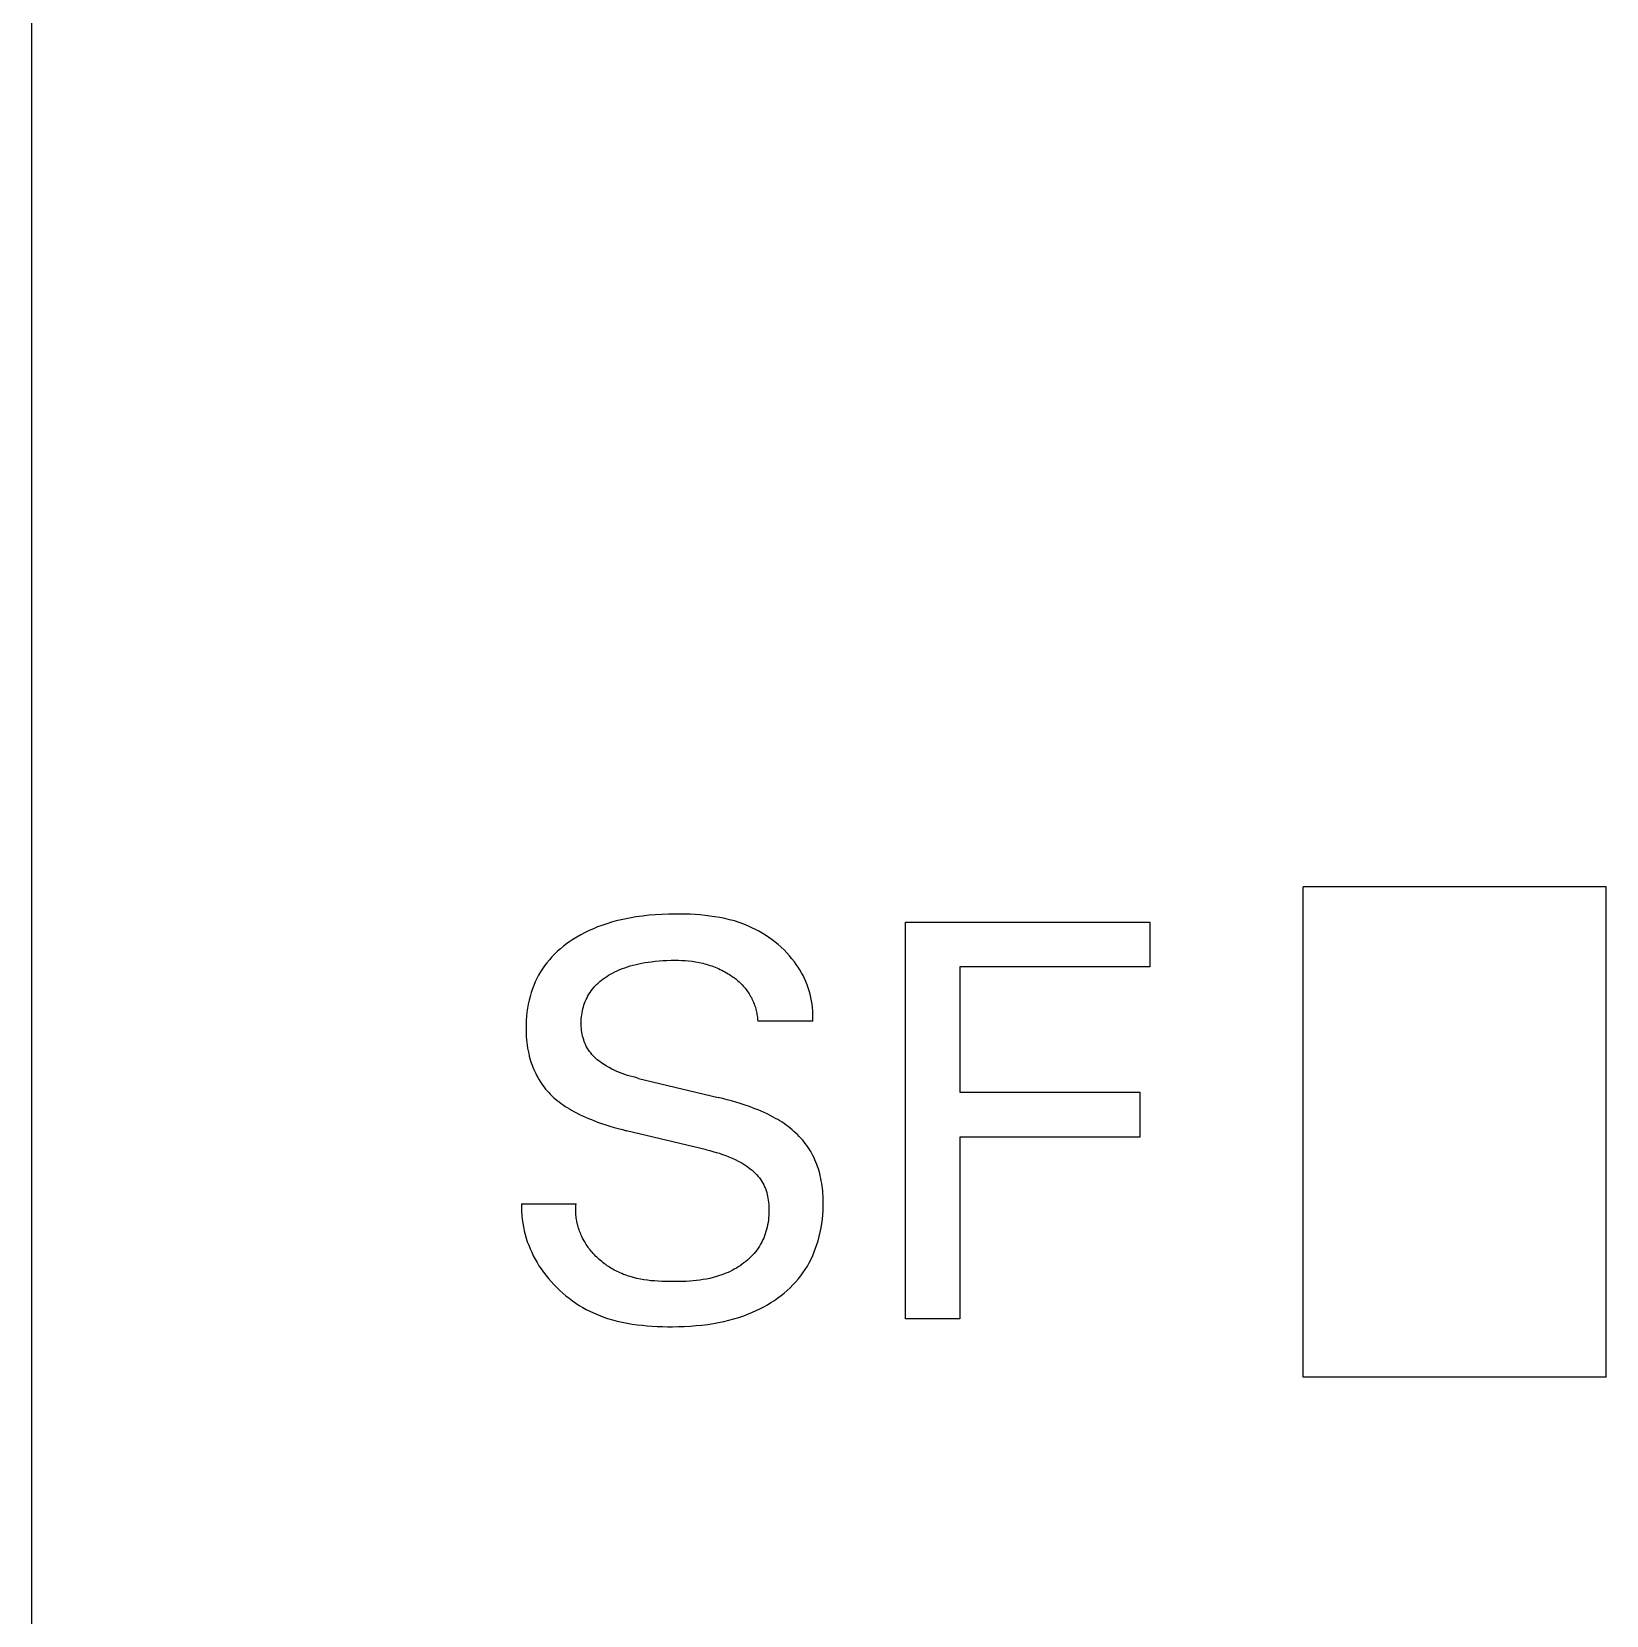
# Model space of a CAD drawing. Extents: x 10 to 656, y -396 to 292.
# Drawn here: x 261.521 to 262.888, y 115.463 to 116.836 of the extents above; entities that cross this region are included whole.
import ezdxf

# ---------------------------------------------------------------- set-up
doc = ezdxf.new("R2010")
doc.units = 0
doc.header["$LTSCALE"] = 5
doc.header["$MEASUREMENT"] = 0
doc.layers.get('0').update_dxf_attribs({"linetype": 'CONTINUOUS'})

msp = doc.modelspace()

# ---------------------------------------------------------------- linework, layer by layer
at = {"color": 7, "linetype": 'Continuous'}
for p, q in [((261.5214, 101.4882), (261.5214, 118.1086)), ((262.6247, 115.6692), (262.6247, 116.0943)), ((262.8878, 116.0943), (262.6247, 116.0943)), ((262.8878, 115.6692), (262.8878, 116.0943)), ((262.0088, 116.0581), (262.0051, 116.0565)), ((262.0125, 116.0596), (262.0088, 116.0581)), ((262.0162, 116.061), (262.0125, 116.0596)), ((262.0204, 116.0624), (262.0162, 116.061)), ((262.0245, 116.0637), (262.0204, 116.0624)), ((262.0287, 116.0648), (262.0245, 116.0637)), ((262.033, 116.0659), (262.0287, 116.0648)), ((262.0372, 116.0668), (262.033, 116.0659)), ((262.0415, 116.0676), (262.0372, 116.0668)), ((262.0458, 116.0683), (262.0415, 116.0676)), ((262.0514, 116.0691), (262.0458, 116.0683)), ((262.057, 116.0697), (262.0514, 116.0691)), ((262.0626, 116.0701), (262.057, 116.0697)), ((262.0683, 116.0705), (262.0626, 116.0701)), ((262.074, 116.0707), (262.0683, 116.0705)), ((262.0797, 116.0707), (262.074, 116.0707)), ((262.084, 116.0707), (262.0797, 116.0707)), ((262.0884, 116.0707), (262.084, 116.0707)), ((262.0927, 116.0706), (262.0884, 116.0707)), ((262.0971, 116.0703), (262.0927, 116.0706)), ((262.1014, 116.07), (262.0971, 116.0703)), ((262.1057, 116.0696), (262.1014, 116.07)), ((262.11, 116.0691), (262.1057, 116.0696)), ((262.1143, 116.0685), (262.11, 116.0691)), ((262.1186, 116.0678), (262.1143, 116.0685)), ((262.1228, 116.0669), (262.1186, 116.0678)), ((262.127, 116.0659), (262.1228, 116.0669)), ((262.1312, 116.0648), (262.127, 116.0659)), ((262.1353, 116.0635), (262.1312, 116.0648)), ((262.1393, 116.062), (262.1353, 116.0635)), ((262.1434, 116.0604), (262.1393, 116.062)), ((262.1464, 116.059), (262.1434, 116.0604)), ((262.1495, 116.0575), (262.1464, 116.059)), ((262.1525, 116.0559), (262.1495, 116.0575)), ((262.2797, 115.7198), (262.2797, 116.0639)), ((262.2797, 116.0639), (262.4916, 116.0639)), ((262.4916, 116.0639), (262.4916, 116.0249)), ((261.9855, 116.045), (261.9829, 116.0429)), ((261.9883, 116.0469), (261.9855, 116.045)), ((261.9911, 116.0488), (261.9883, 116.0469)), ((261.9945, 116.0509), (261.9911, 116.0488)), ((261.998, 116.0529), (261.9945, 116.0509)), ((262.0016, 116.0547), (261.998, 116.0529)), ((262.0051, 116.0565), (262.0016, 116.0547)), ((262.1554, 116.0542), (262.1525, 116.0559)), ((262.1583, 116.0524), (262.1554, 116.0542)), ((262.1612, 116.0505), (262.1583, 116.0524)), ((262.1639, 116.0485), (262.1612, 116.0505)), ((262.1666, 116.0465), (262.1639, 116.0485)), ((262.1692, 116.0443), (262.1666, 116.0465)), ((262.1718, 116.042), (262.1692, 116.0443)), ((261.9706, 116.0312), (261.9685, 116.0286)), ((261.9729, 116.0337), (261.9706, 116.0312)), ((261.9753, 116.0362), (261.9729, 116.0337)), ((261.9777, 116.0385), (261.9753, 116.0362)), ((261.9802, 116.0407), (261.9777, 116.0385)), ((261.9829, 116.0429), (261.9802, 116.0407)), ((262.0589, 116.0295), (262.0623, 116.0299)), ((262.0623, 116.0299), (262.0658, 116.0302)), ((262.0658, 116.0302), (262.0692, 116.0305)), ((262.0692, 116.0305), (262.0727, 116.0306)), ((262.0727, 116.0306), (262.0762, 116.0307)), ((262.0762, 116.0307), (262.0797, 116.0307)), ((262.0797, 116.0307), (262.0826, 116.0307)), ((262.0826, 116.0307), (262.0856, 116.0306)), ((262.0856, 116.0306), (262.0885, 116.0304)), ((262.0885, 116.0304), (262.0914, 116.0301)), ((262.0914, 116.0301), (262.0944, 116.0298)), ((262.0944, 116.0298), (262.0973, 116.0294)), ((262.1743, 116.0397), (262.1718, 116.042)), ((262.1766, 116.0372), (262.1743, 116.0397)), ((262.1789, 116.0347), (262.1766, 116.0372)), ((262.1811, 116.0321), (262.1789, 116.0347)), ((262.1832, 116.0294), (262.1811, 116.0321)), ((261.9613, 116.0178), (261.9598, 116.0149)), ((261.963, 116.0206), (261.9613, 116.0178)), ((261.9647, 116.0233), (261.963, 116.0206)), ((261.9665, 116.026), (261.9647, 116.0233)), ((261.9685, 116.0286), (261.9665, 116.026)), ((262.0188, 116.0156), (262.0204, 116.0167)), ((262.0204, 116.0167), (262.022, 116.0177)), ((262.022, 116.0177), (262.0236, 116.0186)), ((262.0236, 116.0186), (262.0253, 116.0195)), ((262.0253, 116.0195), (262.0274, 116.0206)), ((262.0274, 116.0206), (262.0296, 116.0216)), ((262.0296, 116.0216), (262.0318, 116.0226)), ((262.0318, 116.0226), (262.034, 116.0235)), ((262.034, 116.0235), (262.0362, 116.0243)), ((262.0362, 116.0243), (262.0385, 116.0251)), ((262.0385, 116.0251), (262.0407, 116.0258)), ((262.0407, 116.0258), (262.0433, 116.0265)), ((262.0433, 116.0265), (262.0459, 116.0271)), ((262.0459, 116.0271), (262.0484, 116.0277)), ((262.0484, 116.0277), (262.051, 116.0282)), ((262.051, 116.0282), (262.0536, 116.0287)), ((262.0536, 116.0287), (262.0563, 116.0291)), ((262.0563, 116.0291), (262.0589, 116.0295)), ((262.0973, 116.0294), (262.1005, 116.0288)), ((262.1005, 116.0288), (262.1037, 116.0281)), ((262.1037, 116.0281), (262.1053, 116.0277)), ((262.1053, 116.0277), (262.1068, 116.0272)), ((262.1068, 116.0272), (262.1084, 116.0268)), ((262.1084, 116.0268), (262.11, 116.0263)), ((262.11, 116.0263), (262.1115, 116.0258)), ((262.1115, 116.0258), (262.1131, 116.0252)), ((262.1131, 116.0252), (262.1145, 116.0247)), ((262.1145, 116.0247), (262.1159, 116.0241)), ((262.1159, 116.0241), (262.1174, 116.0235)), ((262.1174, 116.0235), (262.1188, 116.0228)), ((262.1188, 116.0228), (262.1202, 116.0221)), ((262.1202, 116.0221), (262.1216, 116.0214)), ((262.1216, 116.0214), (262.123, 116.0207)), ((262.123, 116.0207), (262.1243, 116.0199)), ((262.1243, 116.0199), (262.1257, 116.0191)), ((262.1257, 116.0191), (262.127, 116.0183)), ((262.127, 116.0183), (262.1281, 116.0176)), ((262.1281, 116.0176), (262.1291, 116.0169)), ((262.1291, 116.0169), (262.1302, 116.0161)), ((262.1302, 116.0161), (262.1313, 116.0154)), ((262.1849, 116.0271), (262.1832, 116.0294)), ((262.1865, 116.0248), (262.1849, 116.0271)), ((262.188, 116.0223), (262.1865, 116.0248)), ((262.1894, 116.0199), (262.188, 116.0223)), ((262.1908, 116.0174), (262.1894, 116.0199)), ((262.1921, 116.0148), (262.1908, 116.0174)), ((262.3267, 116.0249), (262.3267, 115.9164)), ((262.4916, 116.0249), (262.3267, 116.0249)), ((261.9549, 116.0028), (261.9539, 115.9994)), ((261.956, 116.0059), (261.9549, 116.0028)), ((261.9571, 116.0089), (261.956, 116.0059)), ((261.9584, 116.0119), (261.9571, 116.0089)), ((261.9598, 116.0149), (261.9584, 116.0119)), ((262.005, 116.0013), (262.0059, 116.0028)), ((262.0059, 116.0028), (262.0069, 116.0042)), ((262.0069, 116.0042), (262.008, 116.0056)), ((262.008, 116.0056), (262.0091, 116.007)), ((262.0091, 116.007), (262.0102, 116.0083)), ((262.0102, 116.0083), (262.0115, 116.0096)), ((262.0115, 116.0096), (262.0129, 116.0109)), ((262.0129, 116.0109), (262.0143, 116.0122)), ((262.0143, 116.0122), (262.0158, 116.0134)), ((262.0158, 116.0134), (262.0173, 116.0145)), ((262.0173, 116.0145), (262.0188, 116.0156)), ((262.1313, 116.0154), (262.1323, 116.0146)), ((262.1323, 116.0146), (262.1333, 116.0137)), ((262.1333, 116.0137), (262.1343, 116.0129)), ((262.1343, 116.0129), (262.1353, 116.012)), ((262.1353, 116.012), (262.1362, 116.0112)), ((262.1362, 116.0112), (262.1371, 116.0103)), ((262.1371, 116.0103), (262.138, 116.0093)), ((262.138, 116.0093), (262.1389, 116.0084)), ((262.1389, 116.0084), (262.1398, 116.0074)), ((262.1398, 116.0074), (262.1405, 116.0065)), ((262.1405, 116.0065), (262.1413, 116.0055)), ((262.1413, 116.0055), (262.142, 116.0046)), ((262.142, 116.0046), (262.1427, 116.0036)), ((262.1427, 116.0036), (262.1434, 116.0026)), ((262.1434, 116.0026), (262.1441, 116.0015)), ((262.1932, 116.0122), (262.1921, 116.0148)), ((262.1943, 116.0095), (262.1932, 116.0122)), ((262.1953, 116.0068), (262.1943, 116.0095)), ((262.1962, 116.0041), (262.1953, 116.0068)), ((262.197, 116.0013), (262.1962, 116.0041)), ((261.9517, 115.9891), (261.9512, 115.9856)), ((261.9523, 115.9926), (261.9517, 115.9891)), ((261.953, 115.996), (261.9523, 115.9926)), ((261.9539, 115.9994), (261.953, 115.996)), ((261.9997, 115.9885), (262.0001, 115.9902)), ((262.0001, 115.9902), (262.0006, 115.9918)), ((262.0006, 115.9918), (262.0012, 115.9934)), ((262.0012, 115.9934), (262.0018, 115.995)), ((262.0018, 115.995), (262.0026, 115.9966)), ((262.0026, 115.9966), (262.0033, 115.9982)), ((262.0033, 115.9982), (262.0041, 115.9998)), ((262.0041, 115.9998), (262.005, 116.0013)), ((262.1441, 116.0015), (262.1447, 116.0005)), ((262.1447, 116.0005), (262.1453, 115.9994)), ((262.1453, 115.9994), (262.1459, 115.9983)), ((262.1459, 115.9983), (262.1464, 115.9973)), ((262.1464, 115.9973), (262.1469, 115.9962)), ((262.1469, 115.9962), (262.1474, 115.995)), ((262.1474, 115.995), (262.1479, 115.9939)), ((262.1479, 115.9939), (262.1483, 115.9928)), ((262.1483, 115.9928), (262.1487, 115.9917)), ((262.1487, 115.9917), (262.1491, 115.9906)), ((262.1491, 115.9906), (262.1495, 115.9894)), ((262.1495, 115.9894), (262.1498, 115.9883)), ((262.1976, 115.9985), (262.197, 116.0013)), ((262.1982, 115.9956), (262.1976, 115.9985)), ((262.1987, 115.9928), (262.1982, 115.9956)), ((262.199, 115.9898), (262.1987, 115.9928)), ((262.1992, 115.9869), (262.199, 115.9898)), ((261.9506, 115.9786), (261.9504, 115.975)), ((261.9504, 115.975), (261.9504, 115.9715)), ((261.9508, 115.9821), (261.9506, 115.9786)), ((261.9512, 115.9856), (261.9508, 115.9821)), ((261.9982, 115.9783), (261.9983, 115.9801)), ((261.9982, 115.9766), (261.9982, 115.9783)), ((261.9982, 115.9749), (261.9982, 115.9766)), ((261.9983, 115.9732), (261.9982, 115.9749)), ((261.9983, 115.9801), (261.9985, 115.9818)), ((261.9985, 115.9818), (261.9987, 115.9835)), ((261.9987, 115.9835), (261.999, 115.9852)), ((261.999, 115.9852), (261.9993, 115.9868)), ((261.9993, 115.9868), (261.9997, 115.9885)), ((262.1498, 115.9883), (262.1501, 115.9872)), ((262.1501, 115.9872), (262.1503, 115.986)), ((262.1503, 115.986), (262.1506, 115.9849)), ((262.1506, 115.9849), (262.1508, 115.9837)), ((262.1508, 115.9837), (262.1509, 115.9825)), ((262.1509, 115.9825), (262.1511, 115.9814)), ((262.1511, 115.9814), (262.1512, 115.9802)), ((262.1512, 115.9802), (262.1513, 115.979)), ((262.1513, 115.979), (262.1514, 115.9778)), ((262.1992, 115.9778), (262.1514, 115.9778)), ((262.1993, 115.9839), (262.1992, 115.9869)), ((262.1992, 115.9778), (262.1993, 115.9809)), ((262.1993, 115.9809), (262.1993, 115.9839)), ((261.9504, 115.9715), (261.9504, 115.969)), ((261.9504, 115.969), (261.9505, 115.9666)), ((261.9505, 115.9666), (261.9506, 115.9642)), ((261.9506, 115.9642), (261.9508, 115.9618)), ((261.9508, 115.9618), (261.9511, 115.9594)), ((261.9984, 115.9716), (261.9983, 115.9732)), ((261.9986, 115.9699), (261.9984, 115.9716)), ((261.9988, 115.9683), (261.9986, 115.9699)), ((261.9991, 115.9666), (261.9988, 115.9683)), ((261.9995, 115.965), (261.9991, 115.9666)), ((261.9999, 115.9634), (261.9995, 115.965)), ((262.0004, 115.9618), (261.9999, 115.9634)), ((262.0009, 115.9602), (262.0004, 115.9618)), ((261.9511, 115.9594), (261.9514, 115.957)), ((261.9514, 115.957), (261.9517, 115.9546)), ((261.9517, 115.9546), (261.9522, 115.9522)), ((261.9522, 115.9522), (261.9527, 115.9498)), ((261.9527, 115.9498), (261.9532, 115.9475)), ((261.9532, 115.9475), (261.9537, 115.9455)), ((262.0015, 115.9587), (262.0009, 115.9602)), ((262.0022, 115.9572), (262.0015, 115.9587)), ((262.0029, 115.9557), (262.0022, 115.9572)), ((262.0037, 115.9543), (262.0029, 115.9557)), ((262.0046, 115.953), (262.0037, 115.9543)), ((262.0055, 115.9516), (262.0046, 115.953)), ((262.0065, 115.9503), (262.0055, 115.9516)), ((262.0076, 115.9491), (262.0065, 115.9503)), ((262.0087, 115.9479), (262.0076, 115.9491)), ((262.0098, 115.9467), (262.0087, 115.9479)), ((261.9537, 115.9455), (261.9543, 115.9436)), ((261.9543, 115.9436), (261.9549, 115.9417)), ((261.9549, 115.9417), (261.9556, 115.9398)), ((261.9556, 115.9398), (261.9563, 115.9379)), ((261.9563, 115.9379), (261.9571, 115.9361)), ((261.9571, 115.9361), (261.9579, 115.9342)), ((261.9579, 115.9342), (261.9588, 115.9324)), ((262.011, 115.9456), (262.0098, 115.9467)), ((262.0122, 115.9445), (262.011, 115.9456)), ((262.0135, 115.9435), (262.0122, 115.9445)), ((262.0148, 115.9425), (262.0135, 115.9435)), ((262.0162, 115.9415), (262.0148, 115.9425)), ((262.0175, 115.9406), (262.0162, 115.9415)), ((262.0189, 115.9397), (262.0175, 115.9406)), ((262.0203, 115.9388), (262.0189, 115.9397)), ((262.0225, 115.9376), (262.0203, 115.9388)), ((262.0247, 115.9364), (262.0225, 115.9376)), ((262.0269, 115.9353), (262.0247, 115.9364)), ((262.0292, 115.9343), (262.0269, 115.9353)), ((262.0315, 115.9334), (262.0292, 115.9343)), ((261.9588, 115.9324), (261.9597, 115.9306)), ((261.9597, 115.9306), (261.9606, 115.9289)), ((261.9606, 115.9289), (261.9617, 115.9271)), ((261.9617, 115.9271), (261.9627, 115.9255)), ((261.9627, 115.9255), (261.9638, 115.9238)), ((261.9638, 115.9238), (261.965, 115.9222)), ((261.965, 115.9222), (261.9662, 115.9206)), ((261.9662, 115.9206), (261.9674, 115.919)), ((262.0338, 115.9325), (262.0315, 115.9334)), ((262.0361, 115.9317), (262.0338, 115.9325)), ((262.0384, 115.9309), (262.0361, 115.9317)), ((262.0408, 115.9302), (262.0384, 115.9309)), ((262.0432, 115.9295), (262.0408, 115.9302)), ((262.0456, 115.9289), (262.0432, 115.9295)), ((262.048, 115.9283), (262.0456, 115.9289)), ((262.048, 115.9283), (262.1172, 115.9117)), ((261.9674, 115.919), (261.9687, 115.9175)), ((261.9687, 115.9175), (261.9701, 115.916)), ((261.9701, 115.916), (261.9714, 115.9146)), ((261.9714, 115.9146), (261.9728, 115.9132)), ((261.9728, 115.9132), (261.9743, 115.9118)), ((261.9743, 115.9118), (261.9758, 115.9105)), ((261.9758, 115.9105), (261.9774, 115.9091)), ((261.9774, 115.9091), (261.9791, 115.9078)), ((261.9791, 115.9078), (261.9808, 115.9065)), ((261.9808, 115.9065), (261.9826, 115.9052)), ((262.121, 115.9108), (262.1172, 115.9117)), ((262.1248, 115.9098), (262.121, 115.9108)), ((262.1286, 115.9088), (262.1248, 115.9098)), ((262.1324, 115.9077), (262.1286, 115.9088)), ((262.1361, 115.9065), (262.1324, 115.9077)), ((262.1398, 115.9053), (262.1361, 115.9065)), ((262.3267, 115.9164), (262.4831, 115.9164)), ((262.4831, 115.9164), (262.4831, 115.8773)), ((261.9826, 115.9052), (261.9844, 115.904)), ((261.9844, 115.904), (261.9862, 115.9029)), ((261.9862, 115.9029), (261.988, 115.9018)), ((261.988, 115.9018), (261.9899, 115.9007)), ((261.9899, 115.9007), (261.9918, 115.8996)), ((261.9918, 115.8996), (261.9942, 115.8983)), ((261.9942, 115.8983), (261.9968, 115.897)), ((261.9968, 115.897), (261.9993, 115.8958)), ((261.9993, 115.8958), (262.0019, 115.8947)), ((262.0019, 115.8947), (262.0045, 115.8935)), ((262.0045, 115.8935), (262.0071, 115.8925)), ((262.0071, 115.8925), (262.0098, 115.8914)), ((262.1435, 115.9041), (262.1398, 115.9053)), ((262.1463, 115.9031), (262.1435, 115.9041)), ((262.149, 115.902), (262.1463, 115.9031)), ((262.1517, 115.9009), (262.149, 115.902)), ((262.1544, 115.8998), (262.1517, 115.9009)), ((262.1571, 115.8986), (262.1544, 115.8998)), ((262.1597, 115.8974), (262.1571, 115.8986)), ((262.1623, 115.8961), (262.1597, 115.8974)), ((262.1649, 115.8947), (262.1623, 115.8961)), ((262.1669, 115.8936), (262.1649, 115.8947)), ((262.1688, 115.8925), (262.1669, 115.8936)), ((262.1706, 115.8914), (262.1688, 115.8925)), ((262.0098, 115.8914), (262.0124, 115.8904)), ((262.0124, 115.8904), (262.016, 115.8892)), ((262.016, 115.8892), (262.0195, 115.888)), ((262.0195, 115.888), (262.0231, 115.8869)), ((262.0231, 115.8869), (262.0268, 115.8858)), ((262.0268, 115.8858), (262.0304, 115.8848)), ((262.0304, 115.8848), (262.0341, 115.8838)), ((262.0341, 115.8838), (262.0377, 115.8829)), ((262.107, 115.8664), (262.0377, 115.8829)), ((262.1725, 115.8902), (262.1706, 115.8914)), ((262.1743, 115.889), (262.1725, 115.8902)), ((262.1762, 115.8877), (262.1743, 115.889)), ((262.1779, 115.8864), (262.1762, 115.8877)), ((262.1797, 115.8851), (262.1779, 115.8864)), ((262.1814, 115.8837), (262.1797, 115.8851)), ((262.1829, 115.8823), (262.1814, 115.8837)), ((262.1845, 115.8809), (262.1829, 115.8823)), ((262.1859, 115.8795), (262.1845, 115.8809)), ((262.1874, 115.878), (262.1859, 115.8795)), ((262.107, 115.8664), (262.1098, 115.8657)), ((262.1098, 115.8657), (262.1126, 115.8649)), ((262.1126, 115.8649), (262.1154, 115.8641)), ((262.1888, 115.8765), (262.1874, 115.878)), ((262.1902, 115.875), (262.1888, 115.8765)), ((262.1915, 115.8734), (262.1902, 115.875)), ((262.1927, 115.8717), (262.1915, 115.8734)), ((262.194, 115.8701), (262.1927, 115.8717)), ((262.1952, 115.8684), (262.194, 115.8701)), ((262.1963, 115.8667), (262.1952, 115.8684)), ((262.1974, 115.8649), (262.1963, 115.8667)), ((262.1984, 115.8631), (262.1974, 115.8649)), ((262.3267, 115.8773), (262.3267, 115.7198)), ((262.4831, 115.8773), (262.3267, 115.8773)), ((262.1154, 115.8641), (262.1182, 115.8633)), ((262.1182, 115.8633), (262.121, 115.8623)), ((262.121, 115.8623), (262.1238, 115.8614)), ((262.1238, 115.8614), (262.1265, 115.8603)), ((262.1265, 115.8603), (262.1292, 115.8592)), ((262.1292, 115.8592), (262.1318, 115.8579)), ((262.1318, 115.8579), (262.1345, 115.8566)), ((262.1345, 115.8566), (262.1371, 115.8552)), ((262.1371, 115.8552), (262.1387, 115.8542)), ((262.1387, 115.8542), (262.1403, 115.8532)), ((262.1403, 115.8532), (262.1419, 115.8521)), ((262.1419, 115.8521), (262.1435, 115.851)), ((262.1993, 115.8613), (262.1984, 115.8631)), ((262.2003, 115.8594), (262.1993, 115.8613)), ((262.2011, 115.8575), (262.2003, 115.8594)), ((262.2019, 115.8556), (262.2011, 115.8575)), ((262.2027, 115.8537), (262.2019, 115.8556)), ((262.2034, 115.8518), (262.2027, 115.8537)), ((262.2041, 115.8498), (262.2034, 115.8518)), ((262.1435, 115.851), (262.145, 115.8498)), ((262.145, 115.8498), (262.1465, 115.8486)), ((262.1465, 115.8486), (262.1479, 115.8474)), ((262.1479, 115.8474), (262.1493, 115.8461)), ((262.1493, 115.8461), (262.1506, 115.8447)), ((262.1506, 115.8447), (262.1518, 115.8433)), ((262.1518, 115.8433), (262.153, 115.8419)), ((262.153, 115.8419), (262.1541, 115.8404)), ((262.1541, 115.8404), (262.1551, 115.8388)), ((262.1551, 115.8388), (262.156, 115.8373)), ((262.2047, 115.8478), (262.2041, 115.8498)), ((262.2052, 115.8458), (262.2047, 115.8478)), ((262.2057, 115.8437), (262.2052, 115.8458)), ((262.2062, 115.8415), (262.2057, 115.8437)), ((262.2066, 115.8394), (262.2062, 115.8415)), ((262.207, 115.8372), (262.2066, 115.8394)), ((262.156, 115.8373), (262.1567, 115.8358)), ((262.1567, 115.8358), (262.1574, 115.8343)), ((262.1574, 115.8343), (262.1581, 115.8327)), ((262.1581, 115.8327), (262.1587, 115.8311)), ((262.1587, 115.8311), (262.1592, 115.8294)), ((262.1592, 115.8294), (262.1596, 115.8277)), ((262.1596, 115.8277), (262.16, 115.826)), ((262.16, 115.826), (262.1603, 115.8243)), ((262.1603, 115.8243), (262.1606, 115.8226)), ((262.2073, 115.835), (262.207, 115.8372)), ((262.2076, 115.8328), (262.2073, 115.835)), ((262.2078, 115.8306), (262.2076, 115.8328)), ((262.2079, 115.8284), (262.2078, 115.8306)), ((262.2081, 115.8262), (262.2079, 115.8284)), ((262.2082, 115.8212), (262.2081, 115.8262)), ((261.9465, 115.8195), (261.9464, 115.8161)), ((261.9464, 115.8161), (261.9465, 115.8127)), ((261.9465, 115.8195), (261.9938, 115.8195)), ((261.9465, 115.8127), (261.9467, 115.8093)), ((261.9935, 115.8154), (261.9936, 115.8168)), ((261.9935, 115.814), (261.9935, 115.8154)), ((261.9935, 115.8127), (261.9935, 115.814)), ((261.9936, 115.8113), (261.9935, 115.8127)), ((261.9936, 115.8168), (261.9937, 115.8181)), ((261.9937, 115.81), (261.9936, 115.8113)), ((261.9937, 115.8181), (261.9938, 115.8195)), ((261.9938, 115.8086), (261.9937, 115.81)), ((262.1606, 115.8226), (262.1608, 115.8208)), ((262.1608, 115.8208), (262.161, 115.8191)), ((262.161, 115.8191), (262.1611, 115.8173)), ((262.1611, 115.8173), (262.1612, 115.8153)), ((262.1612, 115.8112), (262.1611, 115.8092)), ((262.1612, 115.8153), (262.1612, 115.8133)), ((262.1612, 115.8133), (262.1612, 115.8112)), ((262.2078, 115.8098), (262.2081, 115.8136)), ((262.2081, 115.8136), (262.2082, 115.8174)), ((262.2082, 115.8174), (262.2082, 115.8212)), ((261.9467, 115.8093), (261.947, 115.806)), ((261.947, 115.806), (261.9475, 115.8027)), ((261.9475, 115.8027), (261.9481, 115.7994)), ((261.9481, 115.7994), (261.9488, 115.7961)), ((261.9939, 115.8073), (261.9938, 115.8086)), ((261.9941, 115.806), (261.9939, 115.8073)), ((261.9944, 115.8047), (261.9941, 115.806)), ((261.9946, 115.8034), (261.9944, 115.8047)), ((261.9949, 115.8021), (261.9946, 115.8034)), ((261.9952, 115.8008), (261.9949, 115.8021)), ((261.9956, 115.7995), (261.9952, 115.8008)), ((261.9959, 115.7983), (261.9956, 115.7995)), ((261.9964, 115.797), (261.9959, 115.7983)), ((261.9968, 115.7958), (261.9964, 115.797)), ((262.1591, 115.7973), (262.1586, 115.7954)), ((262.1596, 115.7992), (262.1591, 115.7973)), ((262.16, 115.8012), (262.1596, 115.7992)), ((262.1604, 115.8032), (262.16, 115.8012)), ((262.1607, 115.8052), (262.1604, 115.8032)), ((262.1609, 115.8072), (262.1607, 115.8052)), ((262.1611, 115.8092), (262.1609, 115.8072)), ((262.2057, 115.7948), (262.2064, 115.7986)), ((262.2064, 115.7986), (262.207, 115.8023)), ((262.207, 115.8023), (262.2075, 115.8061)), ((262.2075, 115.8061), (262.2078, 115.8098)), ((261.9488, 115.7961), (261.9496, 115.7929)), ((261.9496, 115.7929), (261.9505, 115.7897)), ((261.9505, 115.7897), (261.9515, 115.7866)), ((261.9515, 115.7866), (261.9527, 115.7835)), ((261.9527, 115.7835), (261.9539, 115.7804)), ((261.9973, 115.7946), (261.9968, 115.7958)), ((261.9978, 115.7934), (261.9973, 115.7946)), ((261.9983, 115.7922), (261.9978, 115.7934)), ((261.9988, 115.791), (261.9983, 115.7922)), ((261.9994, 115.7898), (261.9988, 115.791)), ((262, 115.7887), (261.9994, 115.7898)), ((262.0007, 115.7875), (262, 115.7887)), ((262.0013, 115.7864), (262.0007, 115.7875)), ((262.002, 115.7853), (262.0013, 115.7864)), ((262.0027, 115.7842), (262.002, 115.7853)), ((262.0034, 115.7831), (262.0027, 115.7842)), ((262.0042, 115.782), (262.0034, 115.7831)), ((262.1529, 115.7827), (262.1518, 115.781)), ((262.1539, 115.7844), (262.1529, 115.7827)), ((262.1549, 115.7861), (262.1539, 115.7844)), ((262.1557, 115.7879), (262.1549, 115.7861)), ((262.1566, 115.7897), (262.1557, 115.7879)), ((262.1573, 115.7916), (262.1566, 115.7897)), ((262.158, 115.7934), (262.1573, 115.7916)), ((262.1586, 115.7954), (262.158, 115.7934)), ((262.2017, 115.7809), (262.2028, 115.7842)), ((262.2028, 115.7842), (262.2038, 115.7875)), ((262.2038, 115.7875), (262.2048, 115.7911)), ((262.2048, 115.7911), (262.2057, 115.7948)), ((261.9539, 115.7804), (261.9553, 115.7774)), ((261.9553, 115.7774), (261.9567, 115.7744)), ((261.9567, 115.7744), (261.9583, 115.7715)), ((261.9583, 115.7715), (261.9599, 115.7686)), ((262.005, 115.7808), (262.0042, 115.782)), ((262.0059, 115.7797), (262.005, 115.7808)), ((262.0068, 115.7785), (262.0059, 115.7797)), ((262.0078, 115.7774), (262.0068, 115.7785)), ((262.0087, 115.7763), (262.0078, 115.7774)), ((262.0097, 115.7753), (262.0087, 115.7763)), ((262.0107, 115.7742), (262.0097, 115.7753)), ((262.0118, 115.7732), (262.0107, 115.7742)), ((262.0128, 115.7722), (262.0118, 115.7732)), ((262.0139, 115.7712), (262.0128, 115.7722)), ((262.015, 115.7703), (262.0139, 115.7712)), ((262.0161, 115.7693), (262.015, 115.7703)), ((262.0172, 115.7684), (262.0161, 115.7693)), ((262.1411, 115.7694), (262.1395, 115.7682)), ((262.1426, 115.7707), (262.1411, 115.7694)), ((262.1441, 115.772), (262.1426, 115.7707)), ((262.1455, 115.7734), (262.1441, 115.772)), ((262.1469, 115.7748), (262.1455, 115.7734)), ((262.1482, 115.7763), (262.1469, 115.7748)), ((262.1495, 115.7778), (262.1482, 115.7763)), ((262.1507, 115.7794), (262.1495, 115.7778)), ((262.1518, 115.781), (262.1507, 115.7794)), ((262.1961, 115.7684), (262.1977, 115.7715)), ((262.1977, 115.7715), (262.1992, 115.7746)), ((262.1992, 115.7746), (262.2005, 115.7777)), ((262.2005, 115.7777), (262.2017, 115.7809)), ((261.9599, 115.7686), (261.9616, 115.7658)), ((261.9616, 115.7658), (261.9635, 115.763)), ((261.9635, 115.763), (261.9654, 115.7603)), ((261.9654, 115.7603), (261.9675, 115.7575)), ((261.9675, 115.7575), (261.9698, 115.7547)), ((262.0184, 115.7675), (262.0172, 115.7684)), ((262.0196, 115.7667), (262.0184, 115.7675)), ((262.0207, 115.7658), (262.0196, 115.7667)), ((262.022, 115.765), (262.0207, 115.7658)), ((262.0232, 115.7642), (262.022, 115.765)), ((262.0244, 115.7635), (262.0232, 115.7642)), ((262.0257, 115.7627), (262.0244, 115.7635)), ((262.0269, 115.762), (262.0257, 115.7627)), ((262.0282, 115.7613), (262.0269, 115.762)), ((262.0295, 115.7607), (262.0282, 115.7613)), ((262.0308, 115.7601), (262.0295, 115.7607)), ((262.0321, 115.7595), (262.0308, 115.7601)), ((262.0335, 115.7589), (262.0321, 115.7595)), ((262.0349, 115.7583), (262.0335, 115.7589)), ((262.0363, 115.7578), (262.0349, 115.7583)), ((262.0378, 115.7572), (262.0363, 115.7578)), ((262.0392, 115.7568), (262.0378, 115.7572)), ((262.0407, 115.7563), (262.0392, 115.7568)), ((262.0436, 115.7555), (262.0407, 115.7563)), ((262.0466, 115.7548), (262.0436, 115.7555)), ((262.1128, 115.7555), (262.1099, 115.7548)), ((262.1156, 115.7563), (262.1128, 115.7555)), ((262.1184, 115.7572), (262.1156, 115.7563)), ((262.1212, 115.7581), (262.1184, 115.7572)), ((262.1239, 115.7592), (262.1212, 115.7581)), ((262.1258, 115.76), (262.1239, 115.7592)), ((262.1276, 115.7609), (262.1258, 115.76)), ((262.1294, 115.7618), (262.1276, 115.7609)), ((262.1311, 115.7627), (262.1294, 115.7618)), ((262.1329, 115.7637), (262.1311, 115.7627)), ((262.1346, 115.7647), (262.1329, 115.7637)), ((262.1363, 115.7658), (262.1346, 115.7647)), ((262.1379, 115.767), (262.1363, 115.7658)), ((262.1395, 115.7682), (262.1379, 115.767)), ((262.1866, 115.7542), (262.1887, 115.7569)), ((262.1887, 115.7569), (262.1907, 115.7597)), ((262.1907, 115.7597), (262.1927, 115.7625)), ((262.1927, 115.7625), (262.1945, 115.7654)), ((262.1945, 115.7654), (262.1961, 115.7684)), ((261.9698, 115.7547), (261.9721, 115.752)), ((261.9721, 115.752), (261.9745, 115.7494)), ((261.9745, 115.7494), (261.977, 115.7468)), ((261.977, 115.7468), (261.9796, 115.7444)), ((261.9796, 115.7444), (261.9823, 115.742)), ((261.9823, 115.742), (261.985, 115.7397)), ((262.0496, 115.7542), (262.0466, 115.7548)), ((262.0526, 115.7536), (262.0496, 115.7542)), ((262.0557, 115.7532), (262.0526, 115.7536)), ((262.0588, 115.7528), (262.0557, 115.7532)), ((262.0619, 115.7526), (262.0588, 115.7528)), ((262.065, 115.7523), (262.0619, 115.7526)), ((262.0681, 115.7522), (262.065, 115.7523)), ((262.0712, 115.7521), (262.0681, 115.7522)), ((262.0743, 115.752), (262.0712, 115.7521)), ((262.0775, 115.752), (262.0743, 115.752)), ((262.0805, 115.752), (262.0775, 115.752)), ((262.0835, 115.752), (262.0805, 115.752)), ((262.0864, 115.7521), (262.0835, 115.752)), ((262.0894, 115.7522), (262.0864, 115.7521)), ((262.0924, 115.7524), (262.0894, 115.7522)), ((262.0953, 115.7526), (262.0924, 115.7524)), ((262.0983, 115.7529), (262.0953, 115.7526)), ((262.1012, 115.7533), (262.0983, 115.7529)), ((262.1041, 115.7537), (262.1012, 115.7533)), ((262.107, 115.7542), (262.1041, 115.7537)), ((262.1099, 115.7548), (262.107, 115.7542)), ((262.1717, 115.7399), (262.1744, 115.742)), ((262.1744, 115.742), (262.177, 115.7443)), ((262.177, 115.7443), (262.1795, 115.7466)), ((262.1795, 115.7466), (262.182, 115.7491)), ((262.182, 115.7491), (262.1843, 115.7516)), ((262.1843, 115.7516), (262.1866, 115.7542)), ((261.985, 115.7397), (261.9878, 115.7375)), ((261.9878, 115.7375), (261.9906, 115.7354)), ((261.9906, 115.7354), (261.9936, 115.7334)), ((261.9936, 115.7334), (261.9966, 115.7314)), ((261.9966, 115.7314), (261.9996, 115.7296)), ((261.9996, 115.7296), (262.0027, 115.7279)), ((262.0027, 115.7279), (262.0058, 115.7263)), ((262.1502, 115.7269), (262.1534, 115.7284)), ((262.1534, 115.7284), (262.1566, 115.7301)), ((262.1566, 115.7301), (262.1598, 115.7319)), ((262.1598, 115.7319), (262.1629, 115.7338)), ((262.1629, 115.7338), (262.166, 115.7357)), ((262.166, 115.7357), (262.1689, 115.7378)), ((262.1689, 115.7378), (262.1717, 115.7399)), ((262.0058, 115.7263), (262.009, 115.7248)), ((262.009, 115.7248), (262.013, 115.7231)), ((262.013, 115.7231), (262.0171, 115.7215)), ((262.0171, 115.7215), (262.0212, 115.7201)), ((262.0212, 115.7201), (262.0254, 115.7189)), ((262.0254, 115.7189), (262.0296, 115.7178)), ((262.0296, 115.7178), (262.0338, 115.7168)), ((262.0338, 115.7168), (262.0381, 115.716)), ((262.0381, 115.716), (262.0424, 115.7152)), ((262.0424, 115.7152), (262.0468, 115.7146)), ((262.0468, 115.7146), (262.0511, 115.7141)), ((262.0511, 115.7141), (262.0555, 115.7137)), ((262.0928, 115.7134), (262.0979, 115.7138)), ((262.0979, 115.7138), (262.1029, 115.7143)), ((262.1029, 115.7143), (262.108, 115.7149)), ((262.108, 115.7149), (262.113, 115.7157)), ((262.113, 115.7157), (262.1174, 115.7165)), ((262.1174, 115.7165), (262.1219, 115.7174)), ((262.1219, 115.7174), (262.1263, 115.7185)), ((262.1263, 115.7185), (262.1306, 115.7196)), ((262.1306, 115.7196), (262.135, 115.721)), ((262.135, 115.721), (262.1393, 115.7224)), ((262.1393, 115.7224), (262.1435, 115.724)), ((262.1435, 115.724), (262.1468, 115.7254)), ((262.1468, 115.7254), (262.1502, 115.7269)), ((262.3267, 115.7198), (262.2797, 115.7198)), ((262.0555, 115.7137), (262.0599, 115.7134)), ((262.0599, 115.7134), (262.0643, 115.7132)), ((262.0643, 115.7132), (262.0687, 115.713)), ((262.0687, 115.713), (262.0731, 115.7129)), ((262.0731, 115.7129), (262.0775, 115.7129)), ((262.0775, 115.7129), (262.0826, 115.713)), ((262.0826, 115.713), (262.0877, 115.7132)), ((262.0877, 115.7132), (262.0928, 115.7134)), ((262.8878, 115.6692), (262.6247, 115.6692))]:
    msp.add_line(p, q, dxfattribs=at)

doc.saveas('drawing.dxf')
